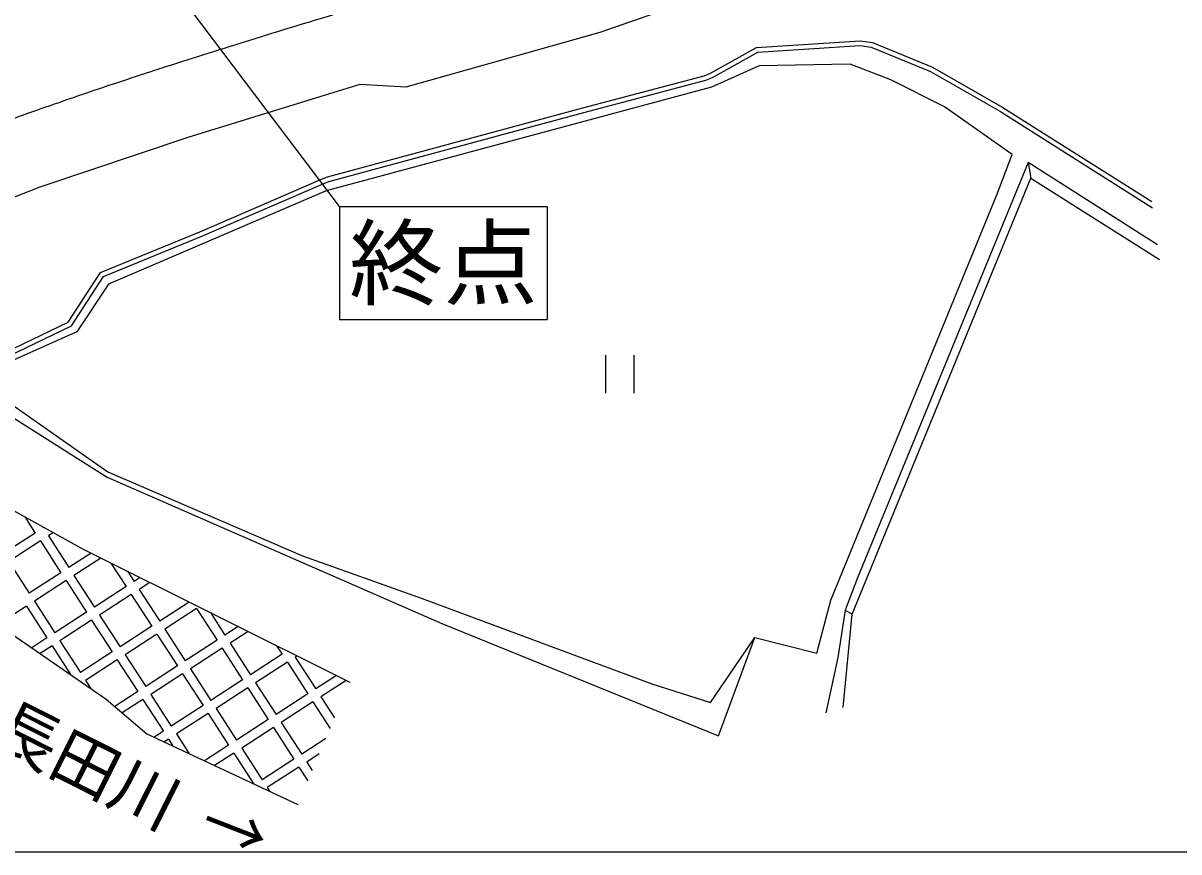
# Model space of a CAD drawing. Units: millimetres, scale not verified. Extents: x 40000 to 680000, y 20000 to 380000.
# Drawn here: x 193534 to 254782, y 205000 to 248898 of the extents above; entities that cross this region are included whole.
import ezdxf
from ezdxf.enums import TextEntityAlignment as Align

# ---------------------------------------------------------------- set-up
doc = ezdxf.new("R2010")
doc.units = ezdxf.units.MM
doc.header["$LTSCALE"] = 1000
for name, color, linetype, lineweight in [('M-BGD', 7, 'Continuous', 25), ('M-BMK-SRVR', 3, 'Continuous', 25), ('M-TTL-BAND', 7, 'Continuous', 25)]:
    doc.layers.add(name, color=color, linetype=linetype, lineweight=lineweight)
doc.styles.add('ＭＳ ゴシック', font='')
doc.styles.get('ＭＳ ゴシック').set_extended_font_data('MS Gothic')

msp = doc.modelspace()

# ---------------------------------------------------------------- linework, layer by layer
at = {"layer": 'M-BGD'}
for p, q in [((253652, 237150), (246791, 241522)), ((246791, 241522), (246929, 240682)), ((224404, 231303), (224404, 229303)), ((225904, 231303), (225904, 229303)), ((193629, 222741), (194180, 221889)), ((194180, 221889), (192500, 220803)), ((194556, 222227), (194600, 222160)), ((194636, 222183), (194600, 222160)), ((195132, 221909), (194871, 221740)), ((194871, 221740), (195957, 220061)), ((194451, 221469), (192772, 220383)), ((194451, 221469), (195537, 219789)), ((197135, 220823), (195957, 220061)), ((197655, 220564), (196229, 219641)), ((192772, 220383), (193858, 218703)), ((198184, 220300), (198994, 219048)), ((195537, 219789), (193858, 218703)), ((195809, 219370), (194129, 218284)), ((195809, 219370), (196895, 217690)), ((196229, 219641), (197315, 217962)), ((199063, 219862), (199414, 219319)), ((199736, 219527), (199414, 219319)), ((198994, 219048), (197315, 217962)), ((200256, 219268), (199686, 218899)), ((199686, 218899), (200772, 217220)), ((194129, 218284), (195215, 216604)), ((199266, 218628), (197586, 217542)), ((199266, 218628), (200352, 216948)), ((202336, 218231), (200772, 217220)), ((193710, 218012), (192202, 217037)), ((193710, 218012), (194796, 216333)), ((196895, 217690), (195215, 216604)), ((197586, 217542), (198672, 215862)), ((202723, 217886), (201043, 216800)), ((202723, 217886), (203809, 216207)), ((203456, 217673), (204228, 216478)), ((237094, 217806), (237461, 217592)), ((197166, 217270), (195487, 216184)), ((197166, 217270), (198252, 215591)), ((200352, 216948), (198672, 215862)), ((204936, 216935), (204228, 216478)), ((194796, 216333), (193987, 215810)), ((200623, 216528), (198944, 215442)), ((200623, 216528), (201709, 214849)), ((201043, 216800), (202129, 215121)), ((205456, 216676), (204500, 216058)), ((195067, 215913), (194434, 215503)), ((195067, 215913), (196050, 214392)), ((195487, 216184), (196573, 214505)), ((203809, 216207), (202129, 215121)), ((204080, 215787), (202401, 214701)), ((204080, 215787), (205166, 214107)), ((204500, 216058), (205586, 214379)), ((206970, 215922), (207265, 215465)), ((198252, 215591), (196573, 214505)), ((198524, 215171), (196844, 214085)), ((198524, 215171), (199610, 213491)), ((198944, 215442), (200030, 213763)), ((207265, 215465), (205586, 214379)), ((207537, 215045), (205857, 213959)), ((207537, 215045), (208623, 213365)), ((208056, 215381), (207957, 215316)), ((207957, 215316), (209043, 213637)), ((201709, 214849), (200030, 213763)), ((201981, 214429), (200301, 213343)), ((201981, 214429), (203067, 212750)), ((202401, 214701), (203487, 213021)), ((196844, 214085), (197122, 213655)), ((205166, 214107), (203487, 213021)), ((205857, 213959), (206943, 212279)), ((210136, 214344), (209043, 213637)), ((210656, 214085), (209314, 213217)), ((199610, 213491), (198392, 212704)), ((200301, 213343), (201387, 211664)), ((205438, 213687), (203758, 212601)), ((205438, 213687), (206524, 212008)), ((208623, 213365), (206943, 212279)), ((209314, 213217), (210041, 212093)), ((199881, 213072), (198787, 212364)), ((199881, 213072), (200967, 211392)), ((203067, 212750), (201387, 211664)), ((203758, 212601), (204844, 210922)), ((208894, 212946), (207215, 211860)), ((208894, 212946), (209805, 211538)), ((203338, 212330), (201659, 211244)), ((203338, 212330), (204424, 210650)), ((206524, 212008), (204844, 210922)), ((200967, 211392), (200464, 211067)), ((206795, 211588), (205116, 210502)), ((206795, 211588), (207881, 209909)), ((207215, 211860), (208301, 210180)), ((201239, 210972), (200999, 210817)), ((201239, 210972), (201487, 210589)), ((201659, 211244), (202340, 210190)), ((209579, 211007), (208301, 210180)), ((204424, 210650), (203137, 209818)), ((204696, 210231), (203672, 209568)), ((204696, 210231), (205753, 208595)), ((205116, 210502), (206202, 208823)), ((209230, 210186), (208572, 209760)), ((207881, 209909), (206202, 208823)), ((208153, 209489), (206473, 208403)), ((208153, 209489), (208624, 208759)), ((208572, 209760), (208860, 209315)), ((206473, 208403), (206606, 208197))]:
    msp.add_line(p, q, dxfattribs=at)
for points in [[(242209, 253590), (229541, 250314), (224088, 248396), (213813, 245499), (211382, 245651), (202266, 242840), (194424, 240215), (189223, 238173)], [(190175, 230304), (195929, 233065), (197630, 235684), (202900, 237841), (205478, 238953), (209338, 240625), (209664, 240748), (223189, 244410), (229630, 246114), (229961, 246243), (232394, 247612), (237892, 247967), (238549, 247867), (241731, 246564), (245451, 244429), (253340, 239445)], [(190283, 230079), (196100, 232871), (197797, 235482), (202997, 237610), (205578, 238724), (209432, 240394), (209740, 240510), (223253, 244169), (229708, 245876), (230068, 246016), (232467, 247366), (237882, 247716), (238482, 247625), (241621, 246340), (245322, 244215), (253384, 239122)], [(187427, 231527), (197981, 224854), (215720, 217098), (230391, 211146), (232310, 216351), (235596, 215530), (236331, 218331), (245137, 239802), (245945, 241933), (242361, 244464), (239513, 245897), (237355, 246721), (232535, 246633), (230005, 245508), (209600, 240017), (198058, 235067), (196388, 232538), (190905, 230102), (198016, 225137), (208338, 220682), (214676, 218429), (226844, 213898), (229963, 212908), (232310, 216351)], [(246791, 241522), (237751, 219510), (237094, 217806), (236704, 215299), (236077, 212372)], [(236984, 212645), (237461, 217592), (246929, 240682), (253757, 236378)], [(184995, 228596), (188682, 225480), (196709, 221035), (210847, 213990)], [(174629, 227411), (190667, 218092), (197943, 213091), (200083, 211245), (208090, 207503)]]:
    msp.add_lwpolyline(points, dxfattribs=at)
msp.add_open_spline([(250484, 260408), (248059, 259751), (244394, 258755), (242959, 258368), (241115, 257871), (235581, 256385), (233736, 255892), (232816, 255647), (230055, 254919), (229135, 254675), (228215, 254432), (225455, 253701), (224535, 253455), (223616, 253209), (220860, 252465), (219942, 252212), (219025, 251959), (216276, 251187), (215361, 250927), (214932, 250806), (213649, 250432), (213221, 250306), (212794, 250181), (211512, 249801), (211085, 249674), (210658, 249546), (209378, 249161), (208951, 249031), (208525, 248902), (207246, 248511), (206820, 248380), (206213, 248193), (204390, 247628), (203784, 247437), (203177, 247246), (201359, 246668), (200754, 246472), (200149, 246276), (198338, 245680), (197735, 245477), (197132, 245274), (195329, 244654), (194728, 244445), (194267, 244283), (192887, 243789), (192428, 243623), (191969, 243456), (190593, 242950), (190135, 242780), (189676, 242611), (188303, 242097), (187846, 241925), (187388, 241753), (186017, 241236), (185560, 241063)], degree=3, knots=[0, 0, 0, 0, 1, 1, 1, 2, 2, 2, 3, 3, 3, 4, 4, 4, 5, 5, 5, 6, 6, 6, 7, 7, 7, 8, 8, 8, 9, 9, 9, 10, 10, 10, 11, 11, 11, 12, 12, 12, 13, 13, 13, 14, 14, 14, 15, 15, 15, 16, 16, 16, 17, 17, 17, 18, 18, 18, 18], dxfattribs=at)
at = {"layer": 'M-BMK-SRVR'}
for p, q in [((210308, 239193), (195619, 258610)), ((210308, 239193), (221308, 239193)), ((210308, 239193), (210308, 233193)), ((221308, 239193), (221308, 233193)), ((210308, 233193), (221308, 233193))]:
    msp.add_line(p, q, dxfattribs=at)
at = {"layer": 'M-TTL-BAND'}
msp.add_line((40000, 205000), (579000, 205000), dxfattribs=at)

# ---------------------------------------------------------------- texts
at = {"layer": 'M-BGD', "style": 'ＭＳ ゴシック'}
for s, rotation, p in [('長田川', 333.305, (195939, 207784)), ('長田川', 333.305, (195939, 207784)), ('→', 338.76, (204009, 204265)), ('→', 338.76, (204009, 204265))]:
    msp.add_text(s, height=2566, rotation=rotation, dxfattribs=at).set_placement(p, align=Align.BOTTOM_CENTER)
at = {"layer": 'M-BMK-SRVR', "style": 'ＭＳ ゴシック'}
msp.add_text('終点', height=3666, dxfattribs=at).set_placement((215808, 236193), align=Align.MIDDLE_CENTER)

doc.saveas('drawing.dxf')
